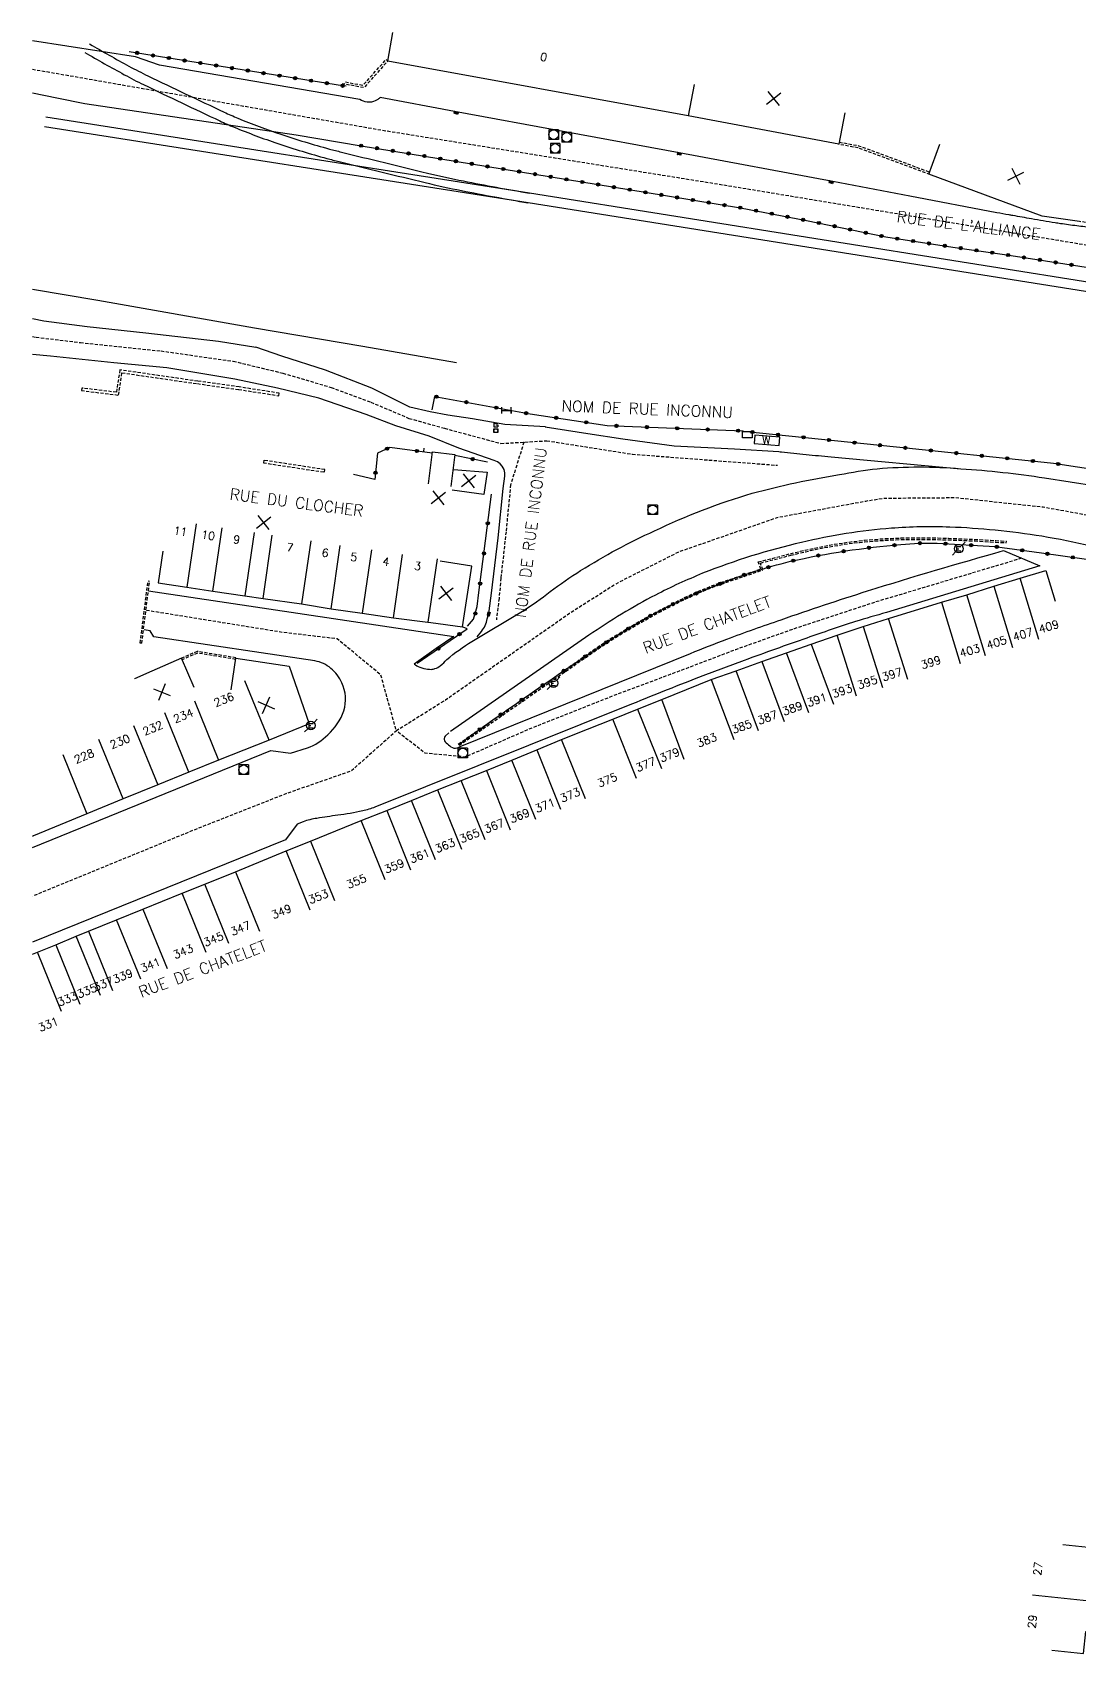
# Model space of a CAD drawing. Header units: millimetres. Extents: x 153000 to 154000, y 121000 to 121988.
# Drawn here: x 153000 to 153163.5, y 121670.4 to 121923.7 of the extents above; entities that cross this region are included whole.
import ezdxf
from ezdxf.enums import TextEntityAlignment as Align

# ---------------------------------------------------------------- set-up
doc = ezdxf.new("R2010")
doc.units = ezdxf.units.MM
doc.linetypes.add('DASHED', pattern=[0.75, 0.5, -0.25])
doc.layers.get('0').update_dxf_attribs({"linetype": 'CONTINUOUS'})
for name, color, linetype in [('W0001', 6, 'DASHED'), ('W0008', 7, 'CONTINUOUS'), ('W0100', 7, 'CONTINUOUS'), ('W0112', 1, 'DASHED'), ('W0211', 2, 'CONTINUOUS'), ('W0322', 7, 'CONTINUOUS'), ('W0400', 7, 'CONTINUOUS'), ('W0412', 7, 'CONTINUOUS'), ('W0420', 7, 'CONTINUOUS'), ('W0471', 7, 'CONTINUOUS'), ('W0700', 7, 'CONTINUOUS'), ('W0984', 7, 'CONTINUOUS'), ('W0989', 7, 'CONTINUOUS'), ('W0991', 7, 'CONTINUOUS'), ('W1102', 7, 'CONTINUOUS'), ('W1471', 7, 'CONTINUOUS'), ('W1474', 7, 'CONTINUOUS')]:
    doc.layers.add(name, color=color, linetype=linetype)
doc.styles.get("Standard").update_dxf_attribs({"font": 'romans.shx', "width": 0.85})

# ---------------------------------------------------------------- blocks, each defined once
blk = doc.blocks.new('t322o')
at = {"color": 0, "linetype": 'Continuous'}
for radius in [0.25, 0.15]:
    blk.add_circle((0, 0), radius, dxfattribs=at)
blk = doc.blocks.new('t991o')
at = {"color": 0, "linetype": 'Continuous'}
for p, q in [((-1, 1), (1, -1)), ((-1, -1), (1, 1))]:
    blk.add_line(p, q, dxfattribs=at)
blk = doc.blocks.new('T400')
for p, q in [((-0.15, 0.3), (0.15, 0.3)), ((-0.15, -0.25), (-0.15, 0.3)), ((-0.15, 0.15), (0.15, 0.15)), ((-0.15, 0), (0.15, 0)), ((0.15, 0.3), (0.15, -0.25)), ((-0.15, -0.15), (0.15, -0.15)), ((-0.15, -0.25), (-0.15, -0.3)), ((-0.15, -0.3), (0.15, -0.3)), ((0.15, -0.3), (0.15, -0.25))]:
    blk.add_line(p, q)
blk = doc.blocks.new('T420')
for p, q in [((0.75, 0.75), (-0.75, 0.75)), ((-0.75, 0.75), (-0.75, -0.75)), ((0.75, 0.75), (0.75, -0.75)), ((0.75, -0.75), (-0.75, -0.75))]:
    blk.add_line(p, q)
blk.add_ellipse((0, 0), major_axis=(-0.53, 0.53), ratio=1, start_param=3.926991, end_param=10.210176)
blk = doc.blocks.new('T471')
for p, q in [((-0.333334, 0.333334), (-0.333334, -0.333334)), ((-0.333334, 0.333334), (0.333334, 0.333334)), ((-0.333334, 0), (0, 0)), ((0.500001, 0.500001), (1.000002, 1.000002)), ((-0.500001, -0.500001), (-1.000002, -1.000002)), ((-0.333334, -0.333334), (0.333334, -0.333334))]:
    blk.add_line(p, q)
blk.add_ellipse((0, 0), major_axis=(0.471405, 0.471405), ratio=1, start_param=5.4977871438, end_param=11.780972451)
blk = doc.blocks.new('T1474')
at = {"color": 0, "linetype": 'Continuous', "flags": 128}
for points in [[(-0.75, -0.5), (-0.75, 0.5)], [(-0.75, 0), (0.75, 0)], [(0.75, 0), (0.75, -0.5), (0.75, 0.5)]]:
    blk.add_lwpolyline(points, dxfattribs=at)
blk = doc.blocks.new('T1471')
at = {"color": 0, "linetype": 'Continuous', "flags": 128}
blk.add_lwpolyline([(-0.75, -0.5), (-0.75, 0.5), (0.75, 0.5), (0.75, -0.5), (-0.75, -0.5)], dxfattribs=at)
blk = doc.blocks.new('T412')
for p, q in [((-0.3, 1.2), (0.3, 1.2)), ((-0.3, 1.2), (-0.3, 0.6)), ((-0.3, 0.6), (0.3, 0.6)), ((-0.3, 0.3), (0.3, 0.3)), ((-0.3, -0.3), (-0.3, 0.3)), ((0, 0.9), (0.3, 0.9)), ((0.3, 0.9), (0.3, 0.6)), ((0.3, 0.3), (0.3, -0.3)), ((0.3, -0.3), (-0.3, -0.3))]:
    blk.add_line(p, q)
blk.add_ellipse((0, 0), major_axis=(0.212, 0.212), ratio=1, start_param=5.497787, end_param=11.780972)

msp = doc.modelspace()

# ---------------------------------------------------------------- linework, layer by layer
at = {"layer": 'W0001', "flags": 128}
for points in [[(153000, 121917.94), (153026.31, 121913.35), (153054.62, 121908.42), (153107.97, 121899.86), (153201.13, 121884.45), (153242.01, 121877.64), (153253.44, 121877.06), (153257.63, 121878.33)], [(153190.54, 121843.31), (153169.2, 121847.43), (153157.85, 121849.51), (153144.13, 121850.96), (153133.04, 121850.87), (153130.09, 121850.42), (153116.27, 121847.85), (153100.91, 121842.5), (153091.46, 121837.71), (153083.88, 121832.91), (153081.73, 121831.39), (153064.53, 121819.38), (153056.84, 121814.57), (153054.41, 121823.3), (153047.59, 121828.94), (153039.09, 121829.94), (153017.78, 121833.39), (153017.78, 121833.39)], [(153154.49, 121841.53), (153131.92, 121834.76), (153118.95, 121830.51), (153109.8, 121827.24), (153103.73, 121824.92), (153091.09, 121820.19), (153077.84, 121814.94), (153067.58, 121810.48), (153061.34, 121811.07), (153056.84, 121814.57), (153049.8, 121808.3), (153039.83, 121804.83), (153025.84, 121799.32), (153000, 121788.73)]]:
    msp.add_lwpolyline(points, dxfattribs=at)
at = {"layer": 'W0001'}
for points in [[(153000, 121876.16), (153000.58, 121876.07), (153007.49, 121875.23), (153020.09, 121873.92), (153031.37, 121872.32), (153039.11, 121870.46), (153046.65, 121868.22), (153052.85, 121865.92), (153058.81, 121863.39), (153064.37, 121861.84), (153073.16, 121859.46), (153080.33, 121859.89), (153086.22, 121858.97), (153093.69, 121857.79), (153116.38, 121856.06)], [(153076.75, 121859.67), (153074.68, 121853.01), (153073.96, 121845.68), (153073.16, 121838.43), (153072.87, 121835.26), (153072.45, 121831.94)]]:
    msp.add_lwpolyline(points, dxfattribs=at)
at = {"layer": 'W0008', "flags": 128}
for points in [[(153165.6, 121893.12, 0.004156), (153163.09, 121893.46, -0.002561), (153160.56, 121893.8, -0.007481), (153159.7, 121893.93, -0.000073), (153156.04, 121894.56, -0.000092), (153153.12, 121895.07, -0.001168), (153152.53, 121895.17, -0.00035), (153150.59, 121895.51), (153137.02, 121898.12), (153125.02, 121900.37), (153101.02, 121904.86), (153065.9, 121911.35), (153054.32, 121913.52, -0.046483), (153053.96, 121913.22, -0.046483), (153053.55, 121912.99, -0.126025), (153052.3, 121912.79, -0.126025), (153051.11, 121913.21), (153019.84, 121918.57), (153016.08, 121919.88), (153000, 121922.35)], [(153116.56, 121858.19, -0.001215), (153116.97, 121858.15, 0.0011), (153120.82, 121857.73, 0.0013), (153124.72, 121857.4), (153145, 121855.52), (153145, 121855.52)], [(153018.12, 121836.42), (153065.83, 121829.29), (153063.06, 121827.42), (153059.64, 121825.01, 0.0536), (153060.48, 121824.52, 0.0403), (153061.15, 121824.33, 0.0677), (153062.3, 121824.18, 0.0659), (153062.87, 121824.29, 0.0837), (153063.7, 121824.74, 0.0448), (153064.72, 121825.72, -0.0332), (153068.62, 121828.55), (153076.55, 121833.28, 0.026), (153080.85, 121836.33, -0.0187), (153085.61, 121839.62, -0.0326), (153097.15, 121845.81, -0.04), (153112.42, 121851.7, -0.0251), (153126.04, 121854.61, -0.017), (153131.93, 121855.52, -0.0441), (153145, 121855.52, -0.0218), (153158.06, 121854.1), (153170.08, 121852.21, 0.0005)], [(153165.36, 121843.42, 0.0187), (153157.65, 121844.96, 0.0152), (153150.37, 121845.91, 0.0164), (153143.27, 121846.39, 0.0273), (153134.14, 121846.22, 0.0381), (153120.13, 121844, 0.0396), (153104.67, 121839.18, 0.0231), (153097.32, 121835.79, 0.0323), (153086.92, 121829.5), (153065.3, 121814.47), (153065.3, 121814.47)], [(153065.05, 121814.26), (153064.46, 121813.72, 0.2831), (153064.35, 121813.03, 0.1393), (153064.99, 121812.41, 0.1111), (153065.81, 121811.86, 0.1259), (153066.82, 121812.14), (153102.75, 121826.67, -0.0061), (153108.47, 121828.91, -0.0068), (153116.94, 121831.94, -0.0063), (153130.44, 121836.44, -0.0074), (153151.64, 121842.72), (153157.35, 121840.35), (153133.39, 121833.08, 0.0014), (153128.53, 121831.63, 0.0094), (153120.95, 121829.07, 0.0052), (153111.14, 121825.56), (153104.72, 121823.16, 0.0059), (153093.58, 121818.73), (153053.48, 121802.65, -0.0362), (153051.58, 121802.06, -0.0248), (153047.67, 121801.39, 0.0052), (153044.43, 121800.9, 0.0545), (153042.28, 121800.37), (153041.35, 121800), (153039.53, 121797.56), (153000, 121781.57)], [(153069.44, 121829.25), (153070.14, 121830.11, 0.127783), (153071.04, 121832.07, 0.096427)], [(153000, 121796.34), (153037.22, 121811.48), (153040.32, 121811.1), (153042.95, 121811.92, 0.1159), (153046.11, 121813.96, 0.1287), (153048.64, 121817.72, 0.18), (153048.34, 121822.07, 0.1116), (153046.6, 121824.33, 0.1362), (153044.12, 121825.5), (153018.94, 121829.27), (153018.4, 121830.17), (153017.45, 121830.36), (153017.45, 121830.36)]]:
    msp.add_lwpolyline(points, format="xyb", dxfattribs=at)
msp.add_lwpolyline([(153000, 121914.27), (153003.8, 121913.46), (153008.16, 121912.59), (153041.17, 121907.67), (153051.34, 121905.99), (153095.71, 121898.71), (153110.6, 121896.3), (153120.91, 121894.31), (153133.26, 121891.73), (153143.76, 121890.16), (153152.18, 121888.94), (153210.55, 121879.85), (153214.57, 121879.21), (153235.59, 121875.8), (153237.74, 121875.48), (153254.28, 121873.03), (153258.51, 121873.75)], dxfattribs=at)
at = {"layer": 'W0008'}
for points in [[(153000, 121878.97), (153001.76, 121878.61), (153008.57, 121877.72), (153017.71, 121876.77), (153029.06, 121875.47), (153034.89, 121874.49)], [(153080.11, 121862.07), (153073.78, 121862.42), (153068.72, 121863.32), (153064.86, 121863.88), (153062.13, 121864.39), (153058.93, 121865.12), (153052.98, 121868.1), (153045.77, 121870.93), (153038.95, 121873.11), (153034.89, 121874.49)], [(153072.11, 121856.8), (153066.58, 121858.75), (153061.97, 121860.6), (153056.77, 121862.23), (153052.13, 121864.01), (153044.73, 121866.53), (153038.26, 121868.09), (153031.59, 121869.52), (153020.98, 121871.26), (153012.7, 121872.07), (153002.81, 121873.1), (153000, 121873.38)], [(153080.1, 121862.07), (153086.74, 121861.02), (153092.21, 121860.2), (153100.23, 121859.09), (153109.62, 121858.62), (153116.56, 121858.2)], [(153071.04, 121832.07), (153071.26, 121832.83), (153071.31, 121833.33), (153071.67, 121836.07), (153072.72, 121844.71), (153073.54, 121852.45), (153073.76, 121854.36), (153073.78, 121854.88), (153073.65, 121855.39), (153073.38, 121855.9), (153073.04, 121856.3), (153072.65, 121856.58), (153072.12, 121856.8)]]:
    msp.add_lwpolyline(points, dxfattribs=at)
at = {"layer": 'W0100', "flags": 128}
for points in [[(153126.87, 121911.11), (153125.94, 121906.2), (153102.42, 121910.64), (153055.49, 121919.21), (153056.31, 121923.68)], [(153163.51, 121894.14), (153163.51, 121894.14), (153157.68, 121894.99), (153139.97, 121901.55), (153141.71, 121906.23)], [(153112.84, 121860.74), (153112.74, 121859.44), (153116.63, 121859.17), (153116.73, 121860.47), (153112.84, 121860.74), (153112.84, 121860.74)], [(153020.38, 121842.63), (153019.65, 121837.68), (153024.12, 121837.02), (153028.19, 121836.39), (153033.19, 121835.68), (153036.01, 121835.25), (153042.04, 121834.39), (153046.64, 121833.62), (153051.49, 121832.98), (153056.38, 121832.24), (153061.75, 121831.54), (153062.21, 121831.48)], [(153000, 121779.66), (153000.8, 121779.98), (153003.66, 121781.15), (153006.85, 121782.47), (153008.74, 121783.26), (153013.15, 121785.03), (153017.24, 121786.71), (153023.36, 121789.22), (153026.91, 121790.63), (153031.69, 121792.56), (153039.61, 121795.83), (153043.45, 121797.34), (153051.36, 121800.55), (153055.33, 121802.14), (153059.21, 121803.71), (153063.27, 121805.36), (153066.98, 121806.82), (153070.89, 121808.4), (153074.89, 121810.01), (153078.76, 121811.59), (153082.63, 121813.2), (153086.69, 121814.81), (153090.62, 121816.39), (153094.48, 121817.97), (153098.29, 121819.47), (153106.02, 121822.57), (153109.88, 121823.93), (153113.9, 121825.38), (153117.75, 121826.76), (153121.63, 121828.13), (153125.66, 121829.53), (153129.72, 121830.88), (153133.68, 121832.13), (153141.99, 121834.66), (153145.92, 121835.84), (153150.17, 121837.16), (153154.28, 121838.4), (153158.26, 121839.6), (153159.72, 121834.82), (153159.72, 121834.82)], [(153031.02, 121821), (153031.78, 121825.94), (153040.11, 121824.66), (153043.2, 121815.65), (153036.95, 121813.1), (153029.07, 121809.99), (153024.43, 121808.12), (153019.57, 121806.14), (153014.15, 121803.94), (153008.5, 121801.59), (153000.18, 121798.15), (153000, 121798.08)], [(153025.25, 121821.32), (153023.26, 121825.9), (153018.67, 121823.91), (153015.92, 121822.72), (153015.92, 121822.72)], [(153159.2, 121670.94), (153164.17, 121670.42), (153164.53, 121673.89), (153165.49, 121673.79), (153166.1, 121678.56), (153166.58, 121683.34), (153165.53, 121683.45), (153165.89, 121686.91), (153160.92, 121687.43), (153160.92, 121687.43)]]:
    msp.add_lwpolyline(points, dxfattribs=at)
at = {"layer": 'W0100'}
for points in [[(153061.88, 121853.18), (153062.48, 121858.14), (153065.96, 121857.72), (153065.36, 121852.75)], [(153065.77, 121855.4), (153071.01, 121854.99), (153070.51, 121851.48), (153065.56, 121852.18)], [(153062.21, 121831.48), (153067.17, 121830.83), (153068.64, 121840.32), (153063.7, 121841.08)]]:
    msp.add_lwpolyline(points, dxfattribs=at)
at = {"layer": 'W0112'}
for p, q in [((153013.11, 121867.46), (153007.69, 121868.13)), ((153036.14, 121856.84), (153036.08, 121856.44)), ((153045.66, 121855.38), (153036.14, 121856.84)), ((153122.94, 121843.29), (153123.71, 121843.44)), ((153123.71, 121843.44), (153124.47, 121843.58)), ((153124.47, 121843.58), (153125.24, 121843.71)), ((153124.51, 121843.33), (153125.28, 121843.47)), ((153125.24, 121843.71), (153126, 121843.84)), ((153125.28, 121843.47), (153126.04, 121843.59)), ((153126, 121843.84), (153126.77, 121843.96)), ((153126.04, 121843.59), (153126.81, 121843.71)), ((153126.77, 121843.96), (153127.54, 121844.07)), ((153126.81, 121843.71), (153127.57, 121843.82)), ((153127.54, 121844.07), (153128.31, 121844.17)), ((153127.57, 121843.82), (153128.34, 121843.92)), ((153128.31, 121844.17), (153129.12, 121844.26)), ((153128.34, 121843.92), (153129.15, 121844.01)), ((153129.12, 121844.26), (153129.94, 121844.35)), ((153129.15, 121844.01), (153129.96, 121844.1)), ((153129.94, 121844.35), (153130.75, 121844.42)), ((153129.96, 121844.1), (153130.78, 121844.17)), ((153130.75, 121844.42), (153131.57, 121844.49)), ((153130.78, 121844.17), (153131.59, 121844.24)), ((153131.57, 121844.49), (153132.39, 121844.55)), ((153131.59, 121844.24), (153132.4, 121844.3)), ((153132.39, 121844.55), (153133.21, 121844.6)), ((153132.4, 121844.3), (153133.22, 121844.35)), ((153133.21, 121844.6), (153134.02, 121844.64)), ((153133.22, 121844.35), (153134.04, 121844.39)), ((153134.02, 121844.64), (153134.84, 121844.67)), ((153134.04, 121844.39), (153134.85, 121844.42)), ((153134.84, 121844.67), (153135.66, 121844.7)), ((153134.85, 121844.42), (153135.67, 121844.45)), ((153135.66, 121844.7), (153136.48, 121844.72)), ((153135.67, 121844.45), (153136.49, 121844.47)), ((153136.48, 121844.72), (153137.3, 121844.73)), ((153136.49, 121844.47), (153137.3, 121844.48)), ((153137.3, 121844.73), (153138.12, 121844.74)), ((153137.3, 121844.48), (153138.12, 121844.49)), ((153138.12, 121844.74), (153138.94, 121844.74)), ((153138.12, 121844.49), (153138.94, 121844.49)), ((153138.94, 121844.74), (153139.76, 121844.73)), ((153138.94, 121844.49), (153139.76, 121844.48)), ((153139.76, 121844.73), (153140.58, 121844.72)), ((153139.76, 121844.48), (153140.58, 121844.47)), ((153140.58, 121844.72), (153141.41, 121844.7)), ((153140.58, 121844.47), (153141.4, 121844.45)), ((153141.4, 121844.45), (153142.22, 121844.43)), ((153141.41, 121844.7), (153142.23, 121844.68)), ((153142.22, 121844.43), (153143.04, 121844.41)), ((153142.23, 121844.68), (153143.05, 121844.66)), ((153143.04, 121844.41), (153143.86, 121844.38)), ((153143.05, 121844.66), (153143.87, 121844.63)), ((153143.86, 121844.38), (153144.68, 121844.35)), ((153143.87, 121844.63), (153144.69, 121844.59)), ((153144.68, 121844.35), (153145.5, 121844.31)), ((153144.69, 121844.59), (153145.52, 121844.56)), ((153145.5, 121844.31), (153146.33, 121844.27)), ((153145.52, 121844.56), (153146.34, 121844.52)), ((153146.33, 121844.27), (153147.15, 121844.23)), ((153146.34, 121844.52), (153147.16, 121844.48)), ((153147.15, 121844.23), (153147.97, 121844.19)), ((153147.16, 121844.48), (153147.98, 121844.44)), ((153147.97, 121844.19), (153148.79, 121844.14)), ((153147.98, 121844.44), (153148.81, 121844.39)), ((153148.79, 121844.14), (153149.61, 121844.1)), ((153148.81, 121844.39), (153149.63, 121844.34)), ((153149.61, 121844.1), (153150.44, 121844.05)), ((153149.63, 121844.34), (153150.45, 121844.3)), ((153150.44, 121844.05), (153151.26, 121844)), ((153150.45, 121844.3), (153151.27, 121844.25)), ((153151.26, 121844), (153152.08, 121843.95)), ((153151.27, 121844.25), (153152.1, 121844.2)), ((153113.36, 121840.96), (153118.4, 121842.25)), ((153113.74, 121839.85), (153113.36, 121840.96)), ((153113.69, 121840.79), (153118.46, 121842)), ((153118.4, 121842.25), (153119.15, 121842.44)), ((153118.46, 121842), (153119.21, 121842.19)), ((153119.15, 121842.44), (153119.91, 121842.62)), ((153119.21, 121842.19), (153119.97, 121842.38)), ((153119.91, 121842.62), (153120.66, 121842.8)), ((153119.97, 121842.38), (153120.72, 121842.55)), ((153120.66, 121842.8), (153121.42, 121842.97)), ((153120.72, 121842.55), (153121.48, 121842.72)), ((153121.42, 121842.97), (153122.18, 121843.13)), ((153121.48, 121842.72), (153122.23, 121842.89)), ((153122.18, 121843.13), (153122.94, 121843.29)), ((153122.23, 121842.89), (153122.99, 121843.04)), ((153122.99, 121843.04), (153123.75, 121843.19)), ((153123.75, 121843.19), (153124.51, 121843.33)), ((153107.52, 121837.74), (153113.74, 121839.85)), ((153107.6, 121837.5), (153114.06, 121839.7)), ((153114.06, 121839.7), (153113.69, 121840.79)), ((153016.83, 121828.29), (153018.05, 121837.93)), ((153017.08, 121828.25), (153018.29, 121837.9)), ((153102.54, 121835.71), (153103.24, 121836.03)), ((153102.65, 121835.48), (153103.34, 121835.8)), ((153103.24, 121836.03), (153103.94, 121836.34)), ((153103.34, 121835.8), (153104.04, 121836.11)), ((153103.94, 121836.34), (153104.65, 121836.64)), ((153104.04, 121836.11), (153104.74, 121836.41)), ((153104.65, 121836.64), (153105.36, 121836.93)), ((153104.74, 121836.41), (153105.45, 121836.7)), ((153105.36, 121836.93), (153106.07, 121837.21)), ((153105.45, 121836.7), (153106.16, 121836.98)), ((153106.07, 121837.21), (153106.79, 121837.48)), ((153106.16, 121836.98), (153106.88, 121837.25)), ((153106.79, 121837.48), (153107.52, 121837.74)), ((153106.88, 121837.25), (153107.6, 121837.5)), ((153097.02, 121832.91), (153097.71, 121833.28)), ((153097.71, 121833.28), (153098.4, 121833.64)), ((153097.83, 121833.06), (153098.51, 121833.42)), ((153098.4, 121833.64), (153099.09, 121834)), ((153098.51, 121833.42), (153099.21, 121833.78)), ((153099.09, 121834), (153099.78, 121834.36)), ((153099.21, 121833.78), (153099.9, 121834.14)), ((153099.78, 121834.36), (153100.47, 121834.7)), ((153099.9, 121834.14), (153100.58, 121834.48)), ((153100.47, 121834.7), (153101.16, 121835.04)), ((153100.58, 121834.48), (153101.27, 121834.82)), ((153101.16, 121835.04), (153101.85, 121835.38)), ((153101.27, 121834.82), (153101.96, 121835.15)), ((153101.85, 121835.38), (153102.54, 121835.71)), ((153101.96, 121835.15), (153102.65, 121835.48)), ((153092.96, 121830.61), (153093.63, 121831)), ((153093.08, 121830.39), (153093.75, 121830.79)), ((153093.63, 121831), (153094.3, 121831.39)), ((153093.75, 121830.79), (153094.43, 121831.18)), ((153094.3, 121831.39), (153094.98, 121831.78)), ((153094.43, 121831.18), (153095.1, 121831.56)), ((153094.98, 121831.78), (153095.66, 121832.16)), ((153095.1, 121831.56), (153095.78, 121831.94)), ((153095.66, 121832.16), (153096.34, 121832.54)), ((153095.78, 121831.94), (153096.46, 121832.32)), ((153096.34, 121832.54), (153097.02, 121832.91)), ((153096.46, 121832.32), (153097.14, 121832.69)), ((153097.14, 121832.69), (153097.83, 121833.06)), ((153088.89, 121828.06), (153089.57, 121828.5)), ((153089.03, 121827.85), (153089.7, 121828.29)), ((153089.57, 121828.5), (153090.25, 121828.94)), ((153089.7, 121828.29), (153090.38, 121828.73)), ((153090.25, 121828.94), (153090.93, 121829.38)), ((153090.38, 121828.73), (153091.07, 121829.16)), ((153090.93, 121829.38), (153091.62, 121829.8)), ((153091.07, 121829.16), (153091.75, 121829.59)), ((153091.62, 121829.8), (153092.29, 121830.21)), ((153091.75, 121829.59), (153092.42, 121829.99)), ((153092.29, 121830.21), (153092.96, 121830.61)), ((153092.42, 121829.99), (153093.08, 121830.39)), ((153025.74, 121826.98), (153023.26, 121825.9)), ((153025.77, 121826.72), (153023.36, 121825.67)), ((153031.79, 121825.98), (153025.74, 121826.98)), ((153031.75, 121825.74), (153025.77, 121826.72)), ((153031.78, 121825.94), (153031.79, 121825.98)), ((153066.53, 121812.53), (153087.55, 121827.15)), ((153066.67, 121812.33), (153087.69, 121826.94)), ((153087.55, 121827.15), (153088.22, 121827.61)), ((153087.69, 121826.94), (153088.36, 121827.4)), ((153088.22, 121827.61), (153088.89, 121828.06)), ((153088.36, 121827.4), (153089.03, 121827.85))]:
    msp.add_line(p, q, dxfattribs=at)
at = {"layer": 'W0112', "flags": 128}
msp.add_lwpolyline([(153055.23, 121919.45), (153055.49, 121919.21), (153051.78, 121915.05), (153049.09, 121915.54), (153049.03, 121915.26), (153048.45, 121915.35), (153048.5, 121915.7), (153048.76, 121915.66), (153048.82, 121915.95), (153051.64, 121915.44)], close=True, dxfattribs=at)
for points in [[(153126, 121906.55), (153129.01, 121905.99), (153140.1, 121901.88), (153139.97, 121901.55), (153128.91, 121905.65), (153125.94, 121906.2)], [(153227.11, 121884.39), (153227.05, 121884.02), (153170.56, 121893.02), (153163.51, 121894.14)]]:
    msp.add_lwpolyline(points, dxfattribs=at)
at = {"layer": 'W0112'}
for points in [[(153007.69, 121868.13), (153007.64, 121867.73), (153013.45, 121867.02), (153013.98, 121870.5), (153025.77, 121868.81), (153032.22, 121867.9)], [(153038.55, 121867.32), (153032.28, 121868.29), (153025.83, 121869.2), (153013.65, 121870.95), (153013.11, 121867.46)], [(153032.22, 121867.9), (153038.48, 121866.93), (153038.55, 121867.32)], [(153036.08, 121856.44), (153045.6, 121854.99), (153045.66, 121855.38)], [(153152.08, 121843.95), (153152.1, 121844.2)], [(153018.29, 121837.9), (153018.05, 121837.93)], [(153017.08, 121828.25), (153016.83, 121828.29)], [(153066.67, 121812.33), (153066.53, 121812.53)]]:
    msp.add_lwpolyline(points, dxfattribs=at)
at = {"layer": 'W0211'}
msp.add_lwpolyline([(153000, 121883.57), (153010.21, 121881.86), (153034.66, 121877.55), (153051.59, 121874.65), (153066.22, 121872.09)], dxfattribs=at)
at = {"layer": 'W0322'}
msp.add_line((153061.14, 121858.2), (153061.19, 121858.71), dxfattribs=at)
at = {"layer": 'W0322', "flags": 128}
for points in [[(153048.45, 121915.35), (153015.11, 121920.67)], [(153051.34, 121905.99), (153095.71, 121898.71), (153110.6, 121896.3), (153120.91, 121894.31), (153133.26, 121891.73), (153143.76, 121890.16), (153152.18, 121888.94), (153210.55, 121879.85)], [(153060.11, 121825.15), (153067.89, 121830.52), (153067.26, 121830.78), (153067.26, 121830.78)]]:
    msp.add_lwpolyline(points, dxfattribs=at)
at = {"layer": 'W0322'}
for points in [[(153062.45, 121864.72), (153062.86, 121866.82), (153077.75, 121864.09), (153089.76, 121862.26), (153110.94, 121861.44)], [(153062.41, 121857.96), (153055.83, 121858.86), (153053.88, 121857.97), (153053.48, 121853.85), (153050.13, 121854.63)], [(153071.08, 121856.54), (153071.08, 121856.54), (153065.99, 121857.6)], [(153067.97, 121830.9), (153068.89, 121832), (153069.48, 121834.02), (153069.74, 121836.21), (153070.56, 121842.65), (153071.67, 121851.55)]]:
    msp.add_lwpolyline(points, dxfattribs=at)
at = {"layer": 'W0322', "flags": 128}
for points in [[(153110.94, 121861.44), (153110.99, 121861.4), (153134.97, 121858.92), (153157.99, 121856.55), (153159.49, 121856.37), (153170.7, 121854.67, 0.0065), (153192.77, 121851.25, 0.0288), (153200.12, 121850.67, 0.0372), (153205.13, 121850.98), (153209.85, 121851.65), (153209.85, 121851.65)], [(153066.62, 121812.48, -0.0106), (153088.92, 121827.92, -0.0173), (153096.02, 121832.28, -0.0335), (153106.89, 121837.35, -0.034), (153118.4, 121841.06, -0.0362), (153135.62, 121843.66, -0.0382), (153141.29, 121843.89), (153150.29, 121843.36), (153157.59, 121842.37), (153164.63, 121841.37), (153167.44, 121840.81, -0.07), (153171.66, 121839.29, -0.0628), (153176.36, 121835.99, -0.0565), (153180.22, 121831.7, -0.0952), (153183.5, 121824.63, -0.0138), (153183.88, 121822.75), (153183.88, 121822.75)]]:
    msp.add_lwpolyline(points, format="xyb", dxfattribs=at)
at = {"layer": 'W0700'}
for p, q in [((153244.66, 121870.42), (153077.42, 121897.05)), ((153233.81, 121873.68), (153077.65, 121898.57))]:
    msp.add_line(p, q, dxfattribs=at)
at = {"layer": 'W0700', "flags": 128}
for points in [[(153008.16, 121920.56, 0.006109), (153014.35, 121917.08, 0.013034), (153017.36, 121915.53, 0.00224), (153029.27, 121909.86, 0.01234), (153031.52, 121908.87, 0.016388), (153038.3, 121906.34, 0.014721), (153045.98, 121904, 0.00623), (153047.89, 121903.51, 0.00087), (153061.32, 121900.23, 0.010746), (153067.02, 121898.98, 0.005904), (153077.39, 121897.06, 0.005904)], [(153008.93, 121921.88, 0.006109), (153015.08, 121918.41, 0.013034), (153018.03, 121916.9, 0.00224), (153029.92, 121911.24, 0.01234), (153032.1, 121910.28, 0.016388), (153038.79, 121907.78, 0.014721), (153046.38, 121905.47, 0.00623), (153048.25, 121904.99, 0.00087), (153061.68, 121901.71, 0.010746), (153067.32, 121900.48, 0.005904), (153077.65, 121898.57)]]:
    msp.add_lwpolyline(points, format="xyb", dxfattribs=at)
for points in [[(153077.65, 121898.57), (153002.09, 121910.43)], [(153077.42, 121897.07), (153001.91, 121908.93)]]:
    msp.add_lwpolyline(points, dxfattribs=at)
at = {"layer": 'W1102'}
msp.add_line((153103.33, 121915.56), (153102.42, 121910.64), dxfattribs=at)
at = {"layer": 'W1102', "flags": 128}
for points in [[(153025.56, 121846.92), (153024.12, 121837.02), (153024.12, 121837.02)], [(153028.19, 121836.39), (153029.64, 121846.29), (153029.64, 121846.29)], [(153034.64, 121845.57), (153033.19, 121835.68), (153033.19, 121835.68)], [(153036.01, 121835.25), (153037.45, 121845.14), (153037.45, 121845.14)], [(153043.48, 121844.28), (153042.04, 121834.39), (153042.04, 121834.39)], [(153046.64, 121833.62), (153048.08, 121843.52), (153048.08, 121843.52)], [(153052.93, 121842.87), (153051.49, 121832.98), (153051.49, 121832.98)], [(153056.38, 121832.24), (153057.82, 121842.13), (153057.82, 121842.13)], [(153063.19, 121841.44), (153061.75, 121831.54), (153061.75, 121831.54)], [(153157.2, 121828.83), (153154.28, 121838.4), (153154.28, 121838.4)], [(153148.83, 121826.27), (153145.92, 121835.84), (153145.92, 121835.84)], [(153150.17, 121837.16), (153153.08, 121827.59), (153153.08, 121827.59)], [(153141.99, 121834.66), (153144.9, 121825.1), (153144.9, 121825.1)], [(153129.72, 121830.88), (153132.74, 121821.35), (153132.74, 121821.35)], [(153136.7, 121822.6), (153133.68, 121832.13), (153133.68, 121832.13)], [(153128.68, 121819.99), (153125.66, 121829.53), (153125.66, 121829.53)], [(153121.25, 121817.39), (153117.75, 121826.76), (153117.75, 121826.76)], [(153121.63, 121828.13), (153125.13, 121818.76), (153125.13, 121818.76)], [(153113.39, 121814.56), (153109.88, 121823.93), (153109.88, 121823.93)], [(153113.9, 121825.38), (153117.4, 121816.01), (153117.4, 121816.01)], [(153036.95, 121813.1), (153033.19, 121822.37), (153033.19, 121822.37)], [(153106.02, 121822.57), (153109.52, 121813.2), (153109.52, 121813.2)], [(153025.3, 121819.26), (153029.07, 121809.99), (153029.07, 121809.99)], [(153101.79, 121810.11), (153098.29, 121819.47), (153098.29, 121819.47)], [(153024.43, 121808.12), (153020.66, 121817.38), (153020.66, 121817.38)], [(153094.35, 121807.11), (153090.62, 121816.39), (153090.62, 121816.39)], [(153094.48, 121817.97), (153098.22, 121808.7), (153098.22, 121808.7)], [(153014.15, 121803.94), (153010.39, 121813.2), (153010.39, 121813.2)], [(153015.8, 121815.4), (153019.57, 121806.14), (153019.57, 121806.14)], [(153086.37, 121803.93), (153082.63, 121813.2), (153082.63, 121813.2)], [(153004.73, 121810.85), (153008.5, 121801.59), (153008.5, 121801.59)], [(153078.76, 121811.59), (153082.49, 121802.31), (153082.49, 121802.31)], [(153070.89, 121808.4), (153074.63, 121799.12), (153074.63, 121799.12)], [(153078.63, 121800.74), (153074.89, 121810.01), (153074.89, 121810.01)], [(153070.71, 121797.55), (153066.98, 121806.82), (153066.98, 121806.82)], [(153062.94, 121794.43), (153059.21, 121803.71), (153059.21, 121803.71)], [(153063.27, 121805.36), (153067.01, 121796.08), (153067.01, 121796.08)], [(153055.09, 121791.27), (153051.36, 121800.55), (153051.36, 121800.55)], [(153055.33, 121802.14), (153059.07, 121792.86), (153059.07, 121792.86)], [(153043.39, 121786.57), (153039.61, 121795.83), (153039.61, 121795.83)], [(153043.45, 121797.34), (153047.19, 121788.07), (153047.19, 121788.07)], [(153030.69, 121781.37), (153026.91, 121790.63), (153026.91, 121790.63)], [(153031.69, 121792.56), (153035.47, 121783.3), (153035.47, 121783.3)], [(153027.14, 121779.96), (153023.36, 121789.22), (153023.36, 121789.22)], [(153017.24, 121786.71), (153021.02, 121777.45), (153021.02, 121777.45)], [(153008.74, 121783.26), (153012.5, 121773.99), (153012.5, 121773.99)], [(153016.93, 121775.77), (153013.15, 121785.03), (153013.15, 121785.03)], [(153003.66, 121781.15), (153007.42, 121771.89), (153007.42, 121771.89)], [(153010.61, 121773.21), (153006.85, 121782.47), (153006.85, 121782.47)], [(153004.56, 121770.71), (153000.8, 121779.98), (153000.8, 121779.98)], [(153156.16, 121679.6), (153166.1, 121678.56), (153166.1, 121678.56)]]:
    msp.add_lwpolyline(points, dxfattribs=at)

# ---------------------------------------------------------------- block references
at = {"layer": 'W0322'}
for p, rotation in [((153016.35, 121920.48), 170.932244289282), ((153018.82, 121920.08), 170.932244289282), ((153021.29, 121919.69), 170.932244289282), ((153023.76, 121919.29), 170.932244289282), ((153026.23, 121918.9), 170.932244289282), ((153028.7, 121918.51), 170.932244289282), ((153031.17, 121918.11), 170.932244289282), ((153033.63, 121917.72), 170.932244289282), ((153036.1, 121917.32), 170.932244289282), ((153038.57, 121916.93), 170.932244289282), ((153041.04, 121916.54), 170.932244289282), ((153043.51, 121916.14), 170.932244289282), ((153045.98, 121915.75), 170.932244289282), ((153048.45, 121915.35), 170.932244289282), ((153051.34, 121905.99), 350.6767833049517), ((153053.81, 121905.59), 350.6767833049517), ((153056.27, 121905.18), 350.6767833049517), ((153058.74, 121904.78), 350.6767833049517), ((153061.21, 121904.37), 350.6767833049517), ((153063.67, 121903.97), 350.6767833049517), ((153066.14, 121903.56), 350.6767833049517), ((153068.61, 121903.16), 350.6767833049517), ((153071.07, 121902.75), 350.6767833049517), ((153073.54, 121902.35), 350.6767833049517), ((153076.01, 121901.94), 350.6767833049517), ((153078.48, 121901.54), 350.6767833049517), ((153080.94, 121901.13), 350.6767833049517), ((153083.41, 121900.73), 350.6767833049517), ((153085.88, 121900.32), 350.6767833049517), ((153088.34, 121899.92), 350.6767833049517), ((153090.81, 121899.51), 350.6767833049517), ((153093.28, 121899.11), 350.6767833049517), ((153095.74, 121898.7), 350.8000399047209), ((153098.21, 121898.3), 350.8000399047209), ((153100.68, 121897.9), 350.8000399047209), ((153103.15, 121897.5), 350.8000399047209), ((153105.62, 121897.1), 350.8000399047209), ((153108.08, 121896.7), 350.8000399047209), ((153110.55, 121896.3), 350.8000399047209), ((153113.01, 121895.83), 349.0743101019312), ((153115.46, 121895.36), 349.0743101019312), ((153117.92, 121894.88), 349.0743101019312), ((153120.37, 121894.41), 349.0743101019312), ((153122.82, 121893.91), 348.22394226747), ((153125.27, 121893.4), 348.22394226747), ((153127.71, 121892.89), 348.22394226747), ((153130.16, 121892.38), 348.22394226747), ((153132.61, 121891.87), 348.22394226747), ((153135.07, 121891.46), 351.4985787188386), ((153137.55, 121891.09), 351.4985787188386), ((153140.02, 121890.72), 351.4985787188386), ((153142.49, 121890.35), 351.4985787188386), ((153144.97, 121889.99), 351.7542285451363), ((153147.44, 121889.63), 351.7542285451363), ((153149.91, 121889.27), 351.7542285451363), ((153152.39, 121888.91), 351.1491319874964), ((153154.86, 121888.52), 351.1491319874964), ((153157.33, 121888.14), 351.1491319874964), ((153159.8, 121887.75), 351.1491319874964), ((153162.27, 121887.37), 351.1491319874964), ((153063.09, 121866.77), 349.6059985379244), ((153067.77, 121865.92), 349.6059985379244), ((153072.44, 121865.06), 349.6059985379244), ((153077.11, 121864.2), 349.6059985379244), ((153081.8, 121863.47), 351.3725850026959), ((153086.5, 121862.76), 351.3725850026959), ((153091.21, 121862.21), 357.7694797806837), ((153095.96, 121862.02), 357.7694797806837), ((153100.7, 121861.84), 357.7694797806837), ((153105.45, 121861.65), 357.7694797806837), ((153110.2, 121861.47), 357.7694797806837), ((153112.46, 121861.25), 354.0875258696376), ((153116.44, 121860.84), 354.0875258696376), ((153055.39, 121858.66), 204.634822829208), ((153120.42, 121860.43), 354.0875258696376), ((153124.4, 121860.01), 354.0875258696376), ((153128.38, 121859.6), 354.0875258696376), ((153132.36, 121859.19), 354.0875258696376), ((153136.33, 121858.78), 354.1289449869718), ((153140.31, 121858.37), 354.1289449869718), ((153060.05, 121858.28), 172.1613782947824), ((153068.76, 121857.02), 168.1299749480364), ((153144.29, 121857.96), 354.1289449869718), ((153148.27, 121857.55), 354.1289449869718), ((153152.25, 121857.14), 354.1289449869718), ((153156.23, 121856.73), 354.1289449869718), ((153160.2, 121856.26), 351.4056234477884), ((153053.58, 121854.89), 264.3816881310926), ((153071.11, 121847), 82.91376865160217), ((153130.65, 121843.17), 6.840734984993714), ((153134.63, 121843.58), 4.937557328655515), ((153138.62, 121843.89), 2.038618524057578), ((153142.61, 121843.81), 356.603124892717), ((153146.61, 121843.58), 356.603124892717), ((153150.6, 121843.32), 352.3088060028251), ((153070.52, 121842.29), 82.73923583375998), ((153118.83, 121841.15), 12.55026795400831), ((153122.74, 121841.96), 10.64709029767003), ((153126.69, 121842.63), 8.74391264133191), ((153154.56, 121842.78), 352.3088060028251), ((153158.52, 121842.24), 351.8811724640544), ((153162.48, 121841.67), 351.8811724640544), ((153111.15, 121838.93), 18.81077884723132), ((153114.96, 121840.13), 16.23607538248455), ((153069.92, 121837.58), 82.73923583375998), ((153103.69, 121836.04), 23.40602464394579), ((153107.39, 121837.55), 21.38548231197809), ((153100.05, 121834.37), 25.96421716924234), ((153069.16, 121832.9), 73.75492845210438), ((153093.04, 121830.53), 31.19219202301784), ((153096.5, 121832.54), 28.5224096945389), ((153066.69, 121829.69), 34.63071791082029), ((153089.65, 121828.4), 33.09465741969318), ((153063.4, 121827.42), 34.63071791082029), ((153086.32, 121826.19), 33.77903688647663), ((153083, 121823.96), 34.13728248310768), ((153079.7, 121821.7), 34.49552807973875), ((153076.41, 121819.43), 34.8537736763698), ((153073.13, 121817.13), 35.21201927300086), ((153069.87, 121814.81), 35.57026486963192)]:
    msp.add_blockref('t322o', p, dxfattribs=dict(at, rotation=rotation))
at = {"layer": 'W0400'}
for p, rotation in [((153066.13, 121911.1), 250.3403752127701), ((153101, 121904.72), 258.6530986065346), ((153124.72, 121900.28), 252.4816785982582), ((153071.26, 121832.83), 343.9174880987859)]:
    msp.add_blockref('T400', p, dxfattribs=dict(at, rotation=rotation))
at = {"layer": 'W0412'}
msp.add_blockref('T412', (153072.38, 121861.46), dxfattribs=at)
at = {"layer": 'W0420'}
for p in [(153081.4, 121907.72), (153083.43, 121907.28), (153081.64, 121905.56), (153096.86, 121849.1), (153067.21, 121811.11), (153032.99, 121808.49)]:
    msp.add_blockref('T420', p, dxfattribs=at)
at = {"layer": 'W0471'}
for p in [(153144.67, 121843.03), (153081.38, 121822.01), (153043.49, 121815.4)]:
    msp.add_blockref('T471', p, dxfattribs=at)
at = {"layer": 'W0991'}
for p, rotation in [((153115.76, 121913.37), 353.7163728530555), ((153153.58, 121901.22), 342.053198152842), ((153068.12, 121853.63), 353.0936573589622), ((153063.38, 121850.98), 353.0936573589622), ((153036.1, 121847.12), 82.80714083710419), ((153064.59, 121836.05), 353.0936573589622), ((153020.21, 121820.61), 292.911075718873), ((153036.5, 121818.57), 21.57023226156827)]:
    msp.add_blockref('t991o', p, dxfattribs=dict(at, rotation=rotation))
at = {"layer": 'W1471'}
msp.add_blockref('T1471', (153111.64, 121860.83), dxfattribs=at)
at = {"layer": 'W1474'}
msp.add_blockref('T1474', (153074.04, 121864.63), dxfattribs=at)

# ---------------------------------------------------------------- texts
at = {"layer": 'W0984'}
msp.add_text('W', height=1.25, dxfattribs=at).set_placement((153114.61, 121859.96), align=Align.MIDDLE)
at = {"layer": 'W0989'}
for s, rotation, p in [("RUE DE L'ALLIANCE", 352.8781, (153146.2, 121893.54)), ('NOM DE RUE INCONNU', 357.7694, (153096.02, 121864.84)), ('NOM DE RUE INCONNU', 82.9138, (153077.82, 121845.53)), ('RUE DU CLOCHER', 352.6972, (153041.27, 121850.25)), ('RUE DE CHATELET', 20.5847, (153105.36, 121831.16)), ('RUE DE CHATELET', 20.5847, (153026.59, 121777.39))]:
    msp.add_text(s, height=1.75, rotation=rotation, dxfattribs=at).set_placement(p, align=Align.MIDDLE)
at = {"layer": 'W0991'}
for s, rotation, p in [('0', 349.6491, (153079.85, 121919.84)), ('11', 351.6008, (153023.12, 121845.76)), ('10', 351.2343, (153027.45, 121845.11)), ('9', 351.8327, (153031.9, 121844.45)), ('7', 351.8595, (153040.23, 121843.23)), ('6', 350.6079, (153045.73, 121842.39)), ('5', 352.4043, (153050.19, 121841.73)), ('4', 351.394, (153055.21, 121841.01)), ('3', 352.6567, (153060.15, 121840.32)), ('409', 16.8445, (153158.73, 121830.87)), ('405', 17.3311, (153150.57, 121828.38)), ('407', 16.7558, (153154.68, 121829.64)), ('399', 16.9503, (153140.31, 121825.27)), ('403', 16.6263, (153146.38, 121827.1)), ('395', 18.5069, (153130.39, 121822.15)), ('397', 17.4482, (153134.25, 121823.4)), ('393', 19.1793, (153126.44, 121820.8)), ('236', 21.5321, (153029.89, 121819.46)), ('389', 19.6938, (153118.69, 121818.07)), ('391', 19.3919, (153122.51, 121819.42)), ('232', 22.1542, (153018.79, 121815)), ('234', 21.9865, (153023.57, 121816.94)), ('385', 19.3958, (153110.78, 121815.23)), ('387', 19.9214, (153114.79, 121816.66)), ('230', 22.1516, (153013.66, 121812.91)), ('383', 21.7969, (153105.31, 121813.13)), ('228', 22.5625, (153008.07, 121810.61)), ('379', 21.4831, (153099.5, 121810.81)), ('375', 21.7692, (153089.78, 121806.9)), ('377', 22.2997, (153095.78, 121809.32)), ('373', 22.6417, (153083.97, 121804.55)), ('371', 22.1201, (153080.03, 121802.93)), ('367', 21.9217, (153072.11, 121799.72)), ('369', 21.9992, (153076.08, 121801.32)), ('365', 21.5557, (153068.25, 121798.19)), ('361', 22.0886, (153060.47, 121795.05)), ('363', 22.1017, (153064.44, 121796.66)), ('359', 21.7567, (153056.5, 121793.45)), ('355', 22.077, (153050.6, 121791.07)), ('353', 21.4957, (153044.65, 121788.68)), ('349', 22.4151, (153038.89, 121786.34)), ('345', 21.633, (153028.27, 121782.02)), ('347', 22.0423, (153032.49, 121783.72)), ('343', 22.34, (153023.53, 121780.1)), ('341', 22.2491, (153018.42, 121778)), ('335', 22.4225, (153008.5, 121773.96)), ('337', 22.6943, (153011.07, 121775.02)), ('339', 21.8712, (153014.11, 121776.26)), ('333', 22.329, (153005.46, 121772.7)), ('331', 21.8309, (153002.47, 121768.72)), ('27', 84.0273, (153157.01, 121683.67)), ('29', 84.0281, (153156.15, 121675.43))]:
    msp.add_text(s, height=1.25, rotation=rotation, dxfattribs=at).set_placement(p, align=Align.MIDDLE)

doc.saveas('drawing.dxf')
